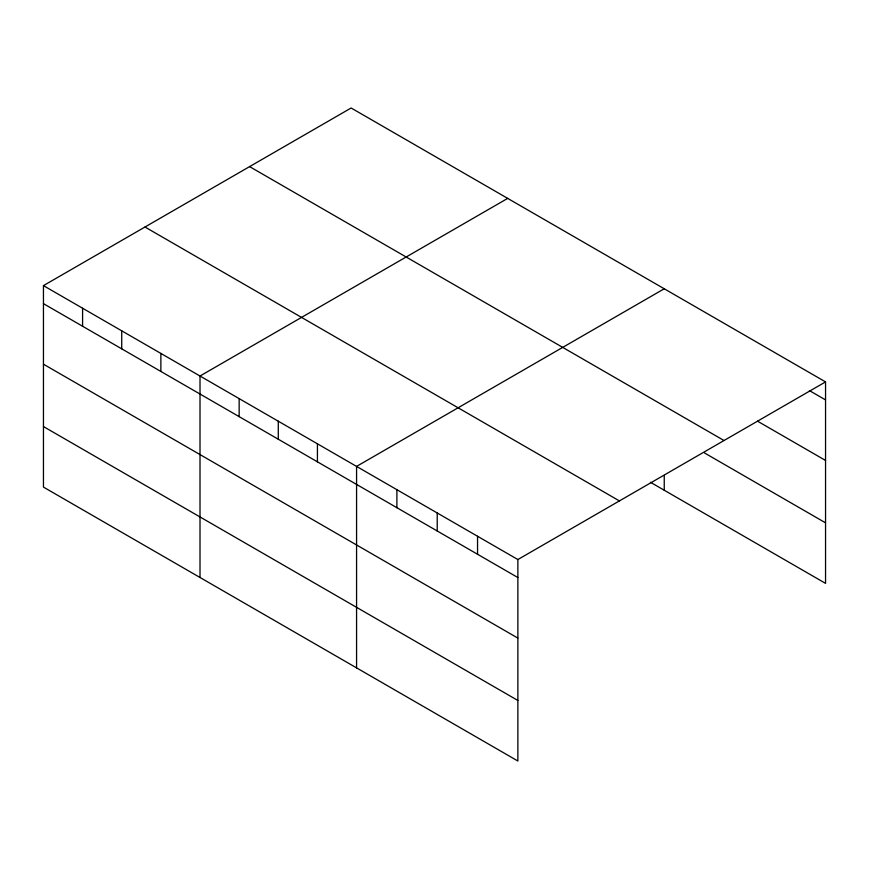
<?xml version="1.0" encoding="UTF-8"?>
<svg xmlns="http://www.w3.org/2000/svg" width="869" height="869" viewBox="0 0 869 869"><rect width="100%" height="100%" fill="white"/><g stroke="black" fill="none" stroke-linecap="round" stroke-linejoin="round"><path stroke-width="1.3" d="M650.436 482.262L825.55 583.371L825.55 381.904L351.13 107.995L43.45 285.629L43.45 487.096L517.87 761.005L517.87 559.538L43.45 285.629M507.692 198.382L200.011 376.016L200.011 577.494M664.242 288.769L356.572 466.403L356.572 667.881M517.87 559.538L825.55 381.904M809.419 390.605L825.55 399.914M757.572 421.204L825.55 460.451M249.599 166.609L724.018 440.518M704.574 452.988L825.55 522.834M144.982 227.015L619.401 500.913M43.45 303.65L517.87 577.548M43.45 364.187L517.87 638.096M43.45 426.56L517.87 700.468M664.242 475.441L664.242 490.246M477.548 536.249L477.548 554.27M437.216 512.971L437.216 530.992M396.894 489.692L396.894 507.702M317.424 443.809L317.424 461.83M278.286 421.215L278.286 439.225M239.149 398.621L239.149 416.631M160.874 353.422L160.874 371.443M121.725 330.828L121.725 348.838M82.588 308.223L82.588 326.244"/></g></svg>
